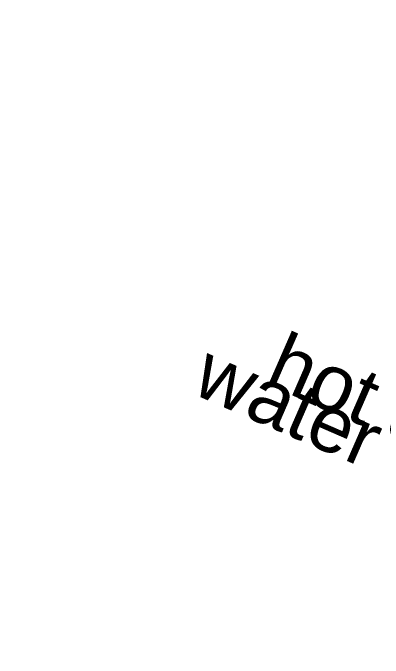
# Model space of a CAD drawing. Header units: millimetres. Extents: x -99530 to 90294, y -97212 to 56397.
# Drawn here: x -25254 to -24266, y -34950 to -33226 of the extents above; entities that cross this region are included whole.
import ezdxf

# ---------------------------------------------------------------- set-up
doc = ezdxf.new("R2010")
doc.units = ezdxf.units.MM
doc.header["$MEASUREMENT"] = 0
doc.layers.add('New_A-95-D_Dim_Grid.Dim', color=7, linetype='Continuous')
doc.layers.add('New_A-95-D_Dim_Grid.Dim_Pen_No__4', color=7, linetype='Continuous', lineweight=20)
doc.layers.add('New_A-95-P_Text_1_50_GA_Pen_No__1', color=7, linetype='Continuous', lineweight=13)
doc.styles.add('GENERATED_STYLE_4', font='')
doc.styles.get('GENERATED_STYLE_4').set_extended_font_data('Swis721 BT')
doc.dimstyles.new('GENERATED_STYLE__2', dxfattribs={"dimtxt": 300, "dimasz": 95, "dimexe": 0.18, "dimexo": 0, "dimgap": 0.09, "dimtad": 1, "dimdec": 0, "dimzin": 0, "dimdsep": 46, "dimtxsty": 'GENERATED_STYLE_4', "dimblk": 'ARROWHEAD_2', "dimblk1": 'ARROWHEAD_2', "dimblk2": 'ARROWHEAD_2', "dimcen": 0.09, "dimclrd": 7, "dimclre": 7, "dimclrt": 7, "dimadec": 0, "dimazin": 0, "dimtfac": 1, "dimtdec": 4, "dimtmove": 0, "dimatfit": 3, "dimfxl": 1, "dimtolj": 1, "dimtzin": 0, "dimarcsym": 0})

# ---------------------------------------------------------------- blocks, each defined once
blk = doc.blocks.new('*D1803')
at = {"layer": 'New_A-95-D_Dim_Grid.Dim_Pen_No__4', "linetype": 'Continuous'}
for p, q in [((-26555.2, -30655.4), (-24517.8, -25983)), ((-26598, -30597.4), (-26512.3, -30713.5)), ((-26469.2, -30692.9), (-26641.1, -30618)), ((-28754.6, -35699.4), (-26555.2, -30655.4)), ((-28797.5, -35641.4), (-28711.7, -35757.5))]:
    blk.add_line(p, q, dxfattribs=at)
at = {"layer": 'New_A-95-D_Dim_Grid.Dim_Pen_No__4', "insert": (-27921.7, -33639.2), "char_height": 300, "attachment_point": 7, "rotation": 66.4404, "style": 'GENERATED_STYLE_4'}
blk.add_mtext('\\A1;{\\fSwis721 BT|b0|i0|c0|p34;5,503}', dxfattribs=at)
blk = doc.blocks.new('ARROWHEAD_2')
at = {"color": 0, "linetype": 'Continuous', "lineweight": 0}
for p, q in [((-0.378, -0.655), (0.378, 0.655)), ((0, 0), (-1, 0))]:
    blk.add_line(p, q, dxfattribs=at)

msp = doc.modelspace()

# ---------------------------------------------------------------- texts
at = {"layer": 'New_A-95-P_Text_1_50_GA_Pen_No__1', "linetype": 'Continuous', "insert": (-24002.6, -34304.6), "char_height": 150, "width": 1667.25, "attachment_point": 2, "rotation": 336.4404, "line_spacing_factor": 0.409033, "style": 'GENERATED_STYLE_4'}
msp.add_mtext('\\A1;{\\fSwis721 BT|b0|i0|c0|p34;hot & chilled water dispenser}', dxfattribs=at)

# ---------------------------------------------------------------- dimensions: what is measured, and where the dimension line sits
at = {"layer": 'New_A-95-D_Dim_Grid.Dim', "linetype": 'Continuous'}
dim = msp.add_linear_dim(base=(-26555.2, -30655.4), p1=(-36222.3, -32443.1), p2=(-33018.1, -27837.3), angle=66.4404, dimstyle='GENERATED_STYLE__2', dxfattribs=at)
dim.commit()
dim.dimension.update_dxf_attribs({"geometry": '*D1803', "text_midpoint": (-27847.4, -33093.6), "dimtype": 160, "text_rotation": 66.4404})

doc.saveas('drawing.dxf')
